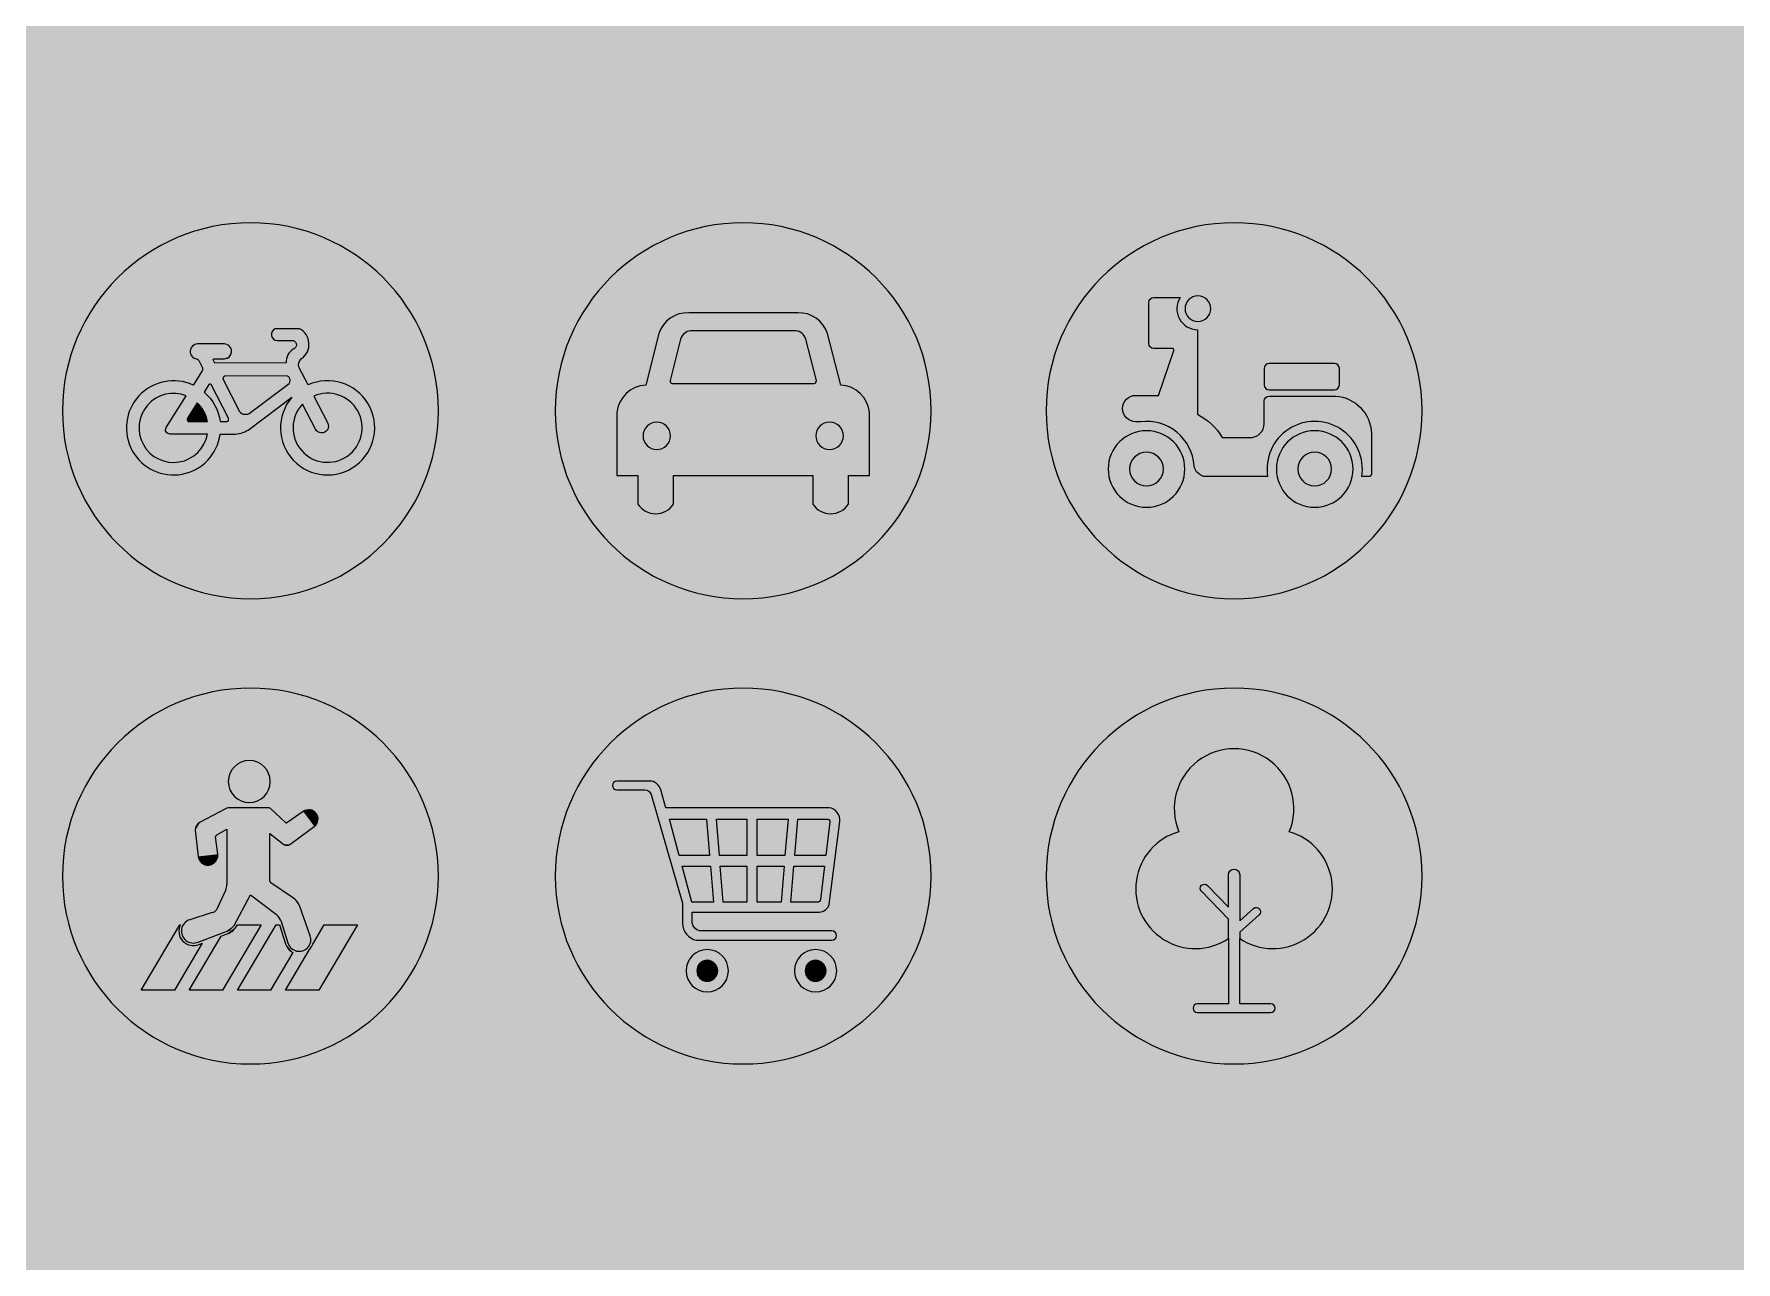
# Model space of a CAD drawing. Header units: metres. Extents: x -21.1 to 22.4, y -24.6 to 9.7.
# Drawn here: x 12.572 to 16.882, y -13.266 to -10.156 of the extents above; entities that cross this region are included whole.
import ezdxf

# ---------------------------------------------------------------- set-up
doc = ezdxf.new("R2010")
doc.units = ezdxf.units.M
doc.linetypes.add('Icons Black Lines', pattern=[0])
doc.linetypes.add('Icons Fill', pattern=[0])
doc.layers.add('Imported blocks', color=7, linetype='Continuous', true_color=0xc57dd9)
doc.layers.add('Style example', color=7, linetype='Continuous', true_color=0x469c80)

# ---------------------------------------------------------------- blocks, each defined once
blk = doc.blocks.new('Park icon')
at = {"layer": 'Imported blocks', "transparency": 33554483}
h = blk.add_hatch(color=256, dxfattribs=at)
edge = h.paths.add_edge_path(flags=0)
edge.add_arc((-1.387778780781446e-15, 2.273736754432321e-15), 0.4000000000000041, 0, 180)
edge.add_arc((-1.332267629550188e-15, 2.273736754432321e-15), 0.4000000000000041, 180, 360)
edge.add_line((0.4000000000000027, 2.273736754432321e-15), (0.4000000000000027, 2.273736754432321e-15))
h = blk.add_hatch(color=256, dxfattribs=at)
edge = h.paths.add_edge_path(flags=0)
edge.add_line((-0.078400039796481, -0.2901081936758574), (-3.635980405647388e-15, -0.2901081936758574))
edge.add_line((-3.637978807091713e-15, -0.2901081936758574), (0.07840003979647191, -0.2901081936758574))
edge.add_arc((0.07840003979647191, -0.2811157039255827), 0.008992489750274668, 270, 450)
edge.add_line((0.07840003979647191, -0.272123214175308), (0.01198998633369047, -0.272123214175308))
edge.add_line((0.01198998633369047, -0.272123214175308), (0.01198998633345036, -0.1330446503961425))
edge.add_arc((0.08239310246894306, -0.02753829575789662), 0.1268392274914941, 236.2852966368273, 433.9502564989346)
edge.add_arc((2.914335439641036e-16, 0.1435232445622027), 0.1273354082837153, 337.2869546804579, 562.7130453195415)
edge.add_arc((-0.08239310246894832, -0.02753829575789588), 0.1268392274914932, 106.049743501063, 303.7147033630404)
edge.add_line((-0.01198998633369956, -0.1330446503963035), (-0.0119899863337032, -0.272123214175308))
edge.add_line((-0.0119899863337032, -0.272123214175308), (-0.078400039796481, -0.272123214175308))
edge.add_arc((-0.078400039796481, -0.2811157039255827), 0.008992489750274668, 90, 270)
edge.add_line((-0.078400039796481, -0.2901081936758574), (-0.078400039796481, -0.2901081936758574))
h = blk.add_hatch(color=256, dxfattribs=at)
edge = h.paths.add_edge_path(flags=0)
edge.add_line((-0.01198998633370502, -0.133044650396303), (-0.01198998633369047, -0.09179646583749855))
edge.add_line((-0.01198998633369047, -0.09179646583749855), (-0.06932466693512106, -0.03246054042175092))
edge.add_arc((-0.06285789812126, -0.02621187872368669), 0.008992489750273893, 44.017304854985525, 224.0173048547944, ccw=False)
edge.add_line((-0.05639112930741976, -0.0199632170256009), (-0.01198998633369047, -0.06591416469334944))
edge.add_line((-0.01198998633369047, -0.06591416469334944), (-0.01198998633368683, 0.002631366630128473))
edge.add_arc((1.091488011084607e-14, 0.002631366630113914), 0.01198998633369774, 6.95195012667682e-11, 179.9999999999305, ccw=False)
edge.add_line((0.01198998633370866, 0.002631366630128469), (0.01198998633370866, -0.09547213222155551))
edge.add_line((0.01198998633370866, -0.09547213222155551), (0.04133044618614803, -0.06896573224262102))
edge.add_arc((0.04735865721005961, -0.07563847858577101), 0.008992489750276653, -47.905096102694415, 132.0949038972157, ccw=False)
edge.add_line((0.05338686823398166, -0.08231122492891155), (0.01198998633370866, -0.1197094904996411))
edge.add_line((0.01198998633370866, -0.1197094904996411), (0.01198998633345036, -0.133044650396143))
edge.add_line((0.01198998633345036, -0.133044650396143), (-0.01198998633370502, -0.133044650396303))
at = {"layer": 'Imported blocks', "linetype": 'Icons Fill'}
for points in [[(0.4000000000000027, 2.273736754432321e-15, 1), (-0.4000000000000055, 2.273736754432321e-15, 1), (0.4000000000000027, 2.273736754432321e-15)], [(-0.078400039796481, -0.2901081936758574), (-3.637978807091713e-15, -0.2901081936758574), (0.07840003979647191, -0.2901081936758574, 1), (0.07840003979647191, -0.272123214175308), (0.01198998633369047, -0.272123214175308), (0.01198998633345036, -0.1330446503961425, 1.167389511397413), (0.1174605729656287, 0.09435699596251015, 1.502645972406887), (-0.1174605729656287, 0.09435699596251151, 1.167389511396074), (-0.01198998633369956, -0.1330446503963035), (-0.0119899863337032, -0.272123214175308), (-0.078400039796481, -0.272123214175308, 1), (-0.078400039796481, -0.2901081936758574)]]:
    blk.add_lwpolyline(points, format="xyb", close=True, dxfattribs=at)
blk.add_lwpolyline([(-0.01198998633370502, -0.133044650396303), (-0.01198998633369047, -0.09179646583749855), (-0.06932466693512106, -0.03246054042175092, -0.9999999999983328), (-0.05639112930741976, -0.0199632170256009), (-0.01198998633369047, -0.06591416469334944), (-0.01198998633368683, 0.002631366630128469, -0.9999999999987862), (0.01198998633370866, 0.002631366630128469), (0.01198998633370866, -0.09547213222155551), (0.04133044618614803, -0.06896573224262102, -0.9999999999992154), (0.05338686823398166, -0.08231122492891155), (0.01198998633370866, -0.1197094904996411), (0.01198998633345036, -0.133044650396143)], format="xyb", dxfattribs=at)
blk = doc.blocks.new('Bike icon')
at = {"layer": 'Imported blocks', "transparency": 33554483}
h = blk.add_hatch(color=256, dxfattribs=at)
edge = h.paths.add_edge_path(flags=0)
edge.add_arc((0, -2.955857780762017e-15), 0.4, 0, 180)
edge.add_arc((0, -2.955857780762017e-15), 0.4, 180, 360)
edge.add_line((0.4, -2.955857780762017e-15), (0.4, -2.955857780762017e-15))
h = blk.add_hatch(color=256, dxfattribs=at)
edge = h.paths.add_edge_path(flags=0)
edge.add_line((-0.05803536216564135, 0.06619985419833006), (-0.02319598726127333, -0.001492598680184754))
edge.add_arc((-0.01046175400907854, 0.008623786140575278), 0.0162635155597739, 218.4644839153583, 309.4831366481797)
edge.add_line((-0.000120579955408175, -0.003928586446099416), (0.0796951948206206, 0.05603495112590508))
edge.add_arc((0.07485609346497088, 0.06464676756161707), 0.009878273343689667, 299.3322476028177, 444.5201514963185)
edge.add_line((0.07579942565651618, 0.07447989568185653), (-0.05434696146889473, 0.0737837535599599))
edge.add_arc((-0.05292085991226674, 0.06840130494847507), 0.005568170139739963, 104.8397670226223, 211.1785356605068)
edge.add_line((-0.05768475389720152, 0.06551862688712413), (-0.05803536216564135, 0.06619985419833006))
h = blk.add_hatch(color=256, dxfattribs=at)
edge = h.paths.add_edge_path(flags=0)
edge.add_arc((-0.1714753357379525, -0.04024179662487402), 0.009243440916993776, 147.798198550494, 270.15804658685136, ccw=False)
edge.add_line((-0.1792969174023256, -0.03531594032840144), (-0.1365714525355743, 0.03186172916120381))
edge.add_arc((-0.1636883263704345, -0.03643970457562377), 0.07348748667005815, 68.34604942613454, 349.7009439795655)
edge.add_line((-0.09138487128601445, -0.04957823873804955), (-0.1714498383549435, -0.04948520237543017))
edge.add_line((-0.1714498383549435, -0.04948520237543017), (-0.1714498383549435, -0.04948520237543017))
h = blk.add_hatch(color=256, dxfattribs=at)
edge = h.paths.add_edge_path(flags=0)
edge.add_line((-0.08843396944569212, 0.05584572854755424), (-0.09862814304226594, 0.03981732893327103))
edge.add_arc((-0.1636883263704339, -0.03643970457562223), 0.1002395262073365, 7.678218177303506, 49.53019706508178, ccw=False)
edge.add_line((-0.06434754124983375, -0.0230467577044501), (-0.04937949220413975, -0.0230467577044501))
edge.add_arc((-0.05153883330701016, -0.01838044124440986), 0.005141717933121974, 294.8323720559392, 386.8990009970291)
edge.add_line((-0.04695342139605418, -0.01605422953636367), (-0.08371169671911594, 0.05561177225935147))
edge.add_arc((-0.08615505498586103, 0.05406914870945748), 0.002889582502085577, 32.26642219004802, 142.0609886096083)
edge.add_line((-0.08843396944569212, 0.05584572854755424), (-0.08843396944569212, 0.05584572854755424))
h = blk.add_hatch(color=256, dxfattribs=at)
edge = h.paths.add_edge_path(flags=0)
edge.add_arc((0.1515427847715964, -0.03277560383082451), 0.01447273334600065, -152.70944514411462, 27.290554855885603, ccw=False)
edge.add_line((0.1386809704391089, -0.03941139636684148), (0.1109318605202388, 0.01437327181426098))
edge.add_arc((0.1641768622149462, -0.03627631349116707), 0.073487486670053, 136.4310224142938, 473.5064144437395)
edge.add_line((0.1348662507144418, 0.03111284550750065), (0.1644045991040839, -0.02613981129480748))
edge.add_line((0.1644045991040839, -0.02613981129480749), (0.1644045991040839, -0.02613981129480749))
h = blk.add_hatch(color=256, dxfattribs=at)
edge = h.paths.add_edge_path(flags=0)
edge.add_line((-0.1131792005090083, 0.01693855787077564), (-0.1341557881607532, -0.01604313762823154))
edge.add_arc((-0.1301447008343785, -0.0183989629796778), 0.004651745331197871, 149.5730755449026, 272.3615235939054)
edge.add_line((-0.1299530270941323, -0.0230467577044501), (-0.0914315642565125, -0.0230467577044501))
edge.add_arc((-0.1636883263704341, -0.03643970457562239), 0.07348748667005761, 10.50072643431146, 46.58197875095767)
edge.add_line((-0.1131792005090083, 0.01693855787077564), (-0.1131792005090083, 0.01693855787077564))
at = {"layer": 'Imported blocks', "linetype": 'Icons Fill'}
for points in [[(0.4, -2.955857780762017e-15, 1), (-0.4, -2.955857780762017e-15, 1), (0.4, -2.955857780762017e-15)], [(-0.1714498383549435, -0.04948520237543017, -0.5911619047535198), (-0.1792969174023256, -0.03531594032840144), (-0.1365714525355743, 0.03186172916120381, 2.798850624229824), (-0.09138487128601445, -0.04957823873804955), (-0.1714498383549435, -0.04948520237543017)], [(-0.08843396944569212, 0.05584572854755424), (-0.09862814304226594, 0.03981732893327103, -0.184671075065375), (-0.06434754124983375, -0.0230467577044501), (-0.04937949220413975, -0.0230467577044501, 0.4248179644147821), (-0.04695342139605418, -0.01605422953636367), (-0.08371169671911594, 0.05561177225935148, 0.5194283003267541), (-0.08843396944569212, 0.05584572854755424)], [(0.1644045991040839, -0.02613981129480749, -1.000000000000002), (0.1386809704391089, -0.03941139636684148), (0.1109318605202388, 0.01437327181426099, 9.963888781646023), (0.1348662507144418, 0.03111284550750065), (0.1644045991040839, -0.02613981129480749)], [(-0.1131792005090083, 0.01693855787077564), (-0.1341557881607532, -0.01604313762823154, 0.5936883766152176), (-0.1299530270941323, -0.0230467577044501), (-0.0914315642565125, -0.0230467577044501, 0.1587478844720465), (-0.1131792005090083, 0.01693855787077564)]]:
    blk.add_lwpolyline(points, format="xyb", close=True, dxfattribs=at)
at = {"layer": 'Imported blocks', "linetype": 'Icons Black Lines'}
blk.add_lwpolyline([(0.109004313030533, 0.1110406647018929, 0.5617362905351102), (0.1041774143742314, 0.1746537122938055), (0.0526587755508499, 0.1746537122938055, 0.8074111679906694), (0.05711494141767798, 0.149302625602176), (0.09096055142306614, 0.149302625602176, -0.7630154916348201), (0.09126169115527591, 0.1311342745352729, 0.2778334217765349), (0.07611796219203461, 0.1022157253390399), (-0.07613834936996136, 0.1013737231799764), (-0.07960135410854127, 0.1081022964028821, -0.3949228033573293), (-0.07834431723200577, 0.1103292999523303), (-0.05789155930150082, 0.1107548797304821, 0.08261094136656799), (-0.04876643439239342, 0.1122729099480289, 0.7956954192907656), (-0.05548172185154544, 0.1421253759494844), (-0.1125392232410068, 0.1421253759494839, 0.9439170990739684), (-0.1142232054274791, 0.110432691053699, -0.2388057039850801), (-0.109987498882183, 0.1068405545798521), (-0.1021546396208414, 0.09156917144352951, -0.218266961953329), (-0.1029797994944765, 0.08467821629930654), (-0.1220260258462949, 0.05473164689679788, 3.033004546259045), (-0.06431773680426886, -0.04960969104273295), (-0.03624519252764912, -0.04964231164453395, 0.135900146566298), (-0.004876618168862478, -0.04095589582935395), (0.08786250522793307, 0.02871662098581578, 9.107637577703242), (0.1225807261569571, 0.05492524394792281), (0.1036647163290472, 0.09158916992173068, -0.341384720866611), (0.1090043132269348, 0.1110406648496323)], format="xyb", close=True, dxfattribs=at)
at = {"layer": 'Imported blocks', "linetype": 'Icons Fill'}
blk.add_lwpolyline([(-0.05803536216564135, 0.06619985419833006), (-0.02319598726127333, -0.001492598680184756, 0.4194305043102037), (-0.000120579955408175, -0.003928586446099416), (0.0796951948206206, 0.05603495112590508, 0.7344917725862342), (0.07579942565651618, 0.07447989568185653), (-0.05434696146889473, 0.0737837535599599, 0.5004285732380577), (-0.05768475389720152, 0.06551862688712413)], format="xyb", dxfattribs=at)
blk = doc.blocks.new('Scooter icon')
at = {"layer": 'Imported blocks', "transparency": 33554483}
h = blk.add_hatch(color=256, dxfattribs=at)
edge = h.paths.add_edge_path(flags=0)
edge.add_arc((8.881784197001252e-16, 5.411493475548923e-14), 0.4000000000000282, 0, 180)
edge.add_arc((9.43689570931383e-16, 5.411493475548923e-14), 0.4000000000000282, 180, 360)
edge.add_line((0.4000000000000291, 5.411493475548923e-14), (0.4000000000000291, 5.411493475548923e-14))
h = blk.add_hatch(color=256, dxfattribs=at)
edge = h.paths.add_edge_path(flags=0)
edge.add_arc((-0.0586728706336593, -0.1135739009080875), 0.0266433352180615, 186.2738868233907, 268.1721239020499, ccw=False)
edge.add_arc((-0.1863538847624016, -0.1239780727645536), 0.1014742413509911, 4.234402150271241, 96.88710988538952)
edge.add_line((-0.1985220152154925, -0.02323603457276522), (-0.2093564596967808, -0.02323603457276522))
edge.add_arc((-0.2093564596967808, 0.004773147569212596), 0.02800918214197782, 90, 270, ccw=False)
edge.add_line((-0.2093564596967808, 0.03278232971119041), (-0.1611032208673205, 0.03278232971119041))
edge.add_line((-0.1611032208673205, 0.03278232971119041), (-0.1282061800106749, 0.1285546422277207))
edge.add_arc((-0.1311894267676877, 0.1295283139592786), 0.003138120114664596, 341.9243589567277, 449.1886085196778)
edge.add_line((-0.1311449879130123, 0.1326661194093117), (-0.1711551880294646, 0.1326661194093117))
edge.add_arc((-0.1711551880294651, 0.1432742885696616), 0.01060816916034991, 180.0000000000024, 270.00000000000233, ccw=False)
edge.add_line((-0.181763357189815, 0.1432742885696612), (-0.181763357189815, 0.2303791953502687))
edge.add_arc((-0.1711551880294651, 0.2303791953502682), 0.0106081691603499, 89.99999999999761, 179.9999999999976, ccw=False)
edge.add_line((-0.1711551880294646, 0.2409873645106181), (-0.1150287481983269, 0.2409873645106172))
edge.add_arc((-0.07707104530394254, 0.2172263489449136), 0.04478139200306265, 147.9539830836048, 269.0372053555374)
edge.add_line((-0.07782351356065556, 0.1724512793050503), (-0.07782351356065556, -0.007540033619458875))
edge.add_arc((-0.1359150030959034, -0.121983185378949), 0.1283427292099926, 30.43990480261641, 63.08759253564352, ccw=False)
edge.add_line((-0.02526290443535981, -0.05696034936661545), (0.03340004730964211, -0.05696034936661545))
edge.add_arc((0.03454260398770762, -0.02740166514596828), 0.0295807580805247, 267.7864000745121, 360.3441395149131)
edge.add_line((0.0641228284854369, -0.02722399330671487), (0.0641228284854369, 0.02067373518396153))
edge.add_arc((0.07473099764578728, 0.02067373518396153), 0.01060816916035037, 90, 180, ccw=False)
edge.add_line((0.07473099764578728, 0.0312819043443119), (0.2157283650109293, 0.03128190434431281))
edge.add_arc((0.2101410415633057, -0.05077063430958489), 0.08224255153421334, 1.6035661781066892, 86.10448828692722, ccw=False)
edge.add_line((0.2923513848762068, -0.04846917059432053), (0.2923513848762068, -0.1348995943460145))
edge.add_arc((0.2870473002960304, -0.1348995943460137), 0.005304084580176432, 269.99999999999324, 359.9999999999915, ccw=False)
edge.add_line((0.2870473002960298, -0.1402036789261902), (0.2717689653963753, -0.1402036789261902))
edge.add_arc((0.171600350738634, -0.1239780727645743), 0.1014742413510095, 350.7989796029566, 549.2010203970434)
edge.add_line((0.07143173608089273, -0.1402036789261902), (-0.05952271429492612, -0.1402036789261902))
edge.add_line((-0.05952271429492612, -0.1402036789261902), (-0.05952271429499706, -0.1402036789261874))
h = blk.add_hatch(color=256, dxfattribs=at)
edge = h.paths.add_edge_path(flags=0)
edge.add_arc((-0.0770710453039419, 0.2172263489449147), 0.02725260048194195, 0, 180)
edge.add_arc((-0.0770710453039419, 0.2172263489449147), 0.02725260048194195, 180, 360)
edge.add_line((-0.04981844482199994, 0.2172263489449147), (-0.04981844482199994, 0.2172263489449147))
h = blk.add_hatch(color=256, dxfattribs=at)
edge = h.paths.add_edge_path(flags=0)
edge.add_line((0.2240305926938508, 0.05487696164691806), (0.2240305926938508, 0.08993708951999178))
edge.add_arc((0.2134224235335007, 0.08993708951999155), 0.01060816916035014, 1.236762712087442e-12, 90.00000000000124)
edge.add_line((0.2134224235335005, 0.1005452586803417), (0.07473099764578728, 0.1005452586803417))
edge.add_arc((0.07473099764578706, 0.08993708951999155), 0.01060816916035014, 89.99999999999878, 179.9999999999988)
edge.add_line((0.0641228284854369, 0.08993708951999178), (0.0641228284854369, 0.05487696164691806))
edge.add_arc((0.07473099764578728, 0.05487696164691806), 0.01060816916035037, 180, 270)
edge.add_line((0.07473099764578728, 0.04426879248656769), (0.2134224235335005, 0.04426879248656769))
edge.add_arc((0.2134224235335005, 0.05487696164691806), 0.01060816916035037, 270, 360)
edge.add_line((0.2240305926938508, 0.05487696164691806), (0.2240305926938508, 0.05487696164691806))
h = blk.add_hatch(color=256, dxfattribs=at)
edge = h.paths.add_edge_path(flags=0)
edge.add_arc((-0.186353884762414, -0.1239780727645743), 0.03591504504235035, 0, 180)
edge.add_arc((-0.186353884762414, -0.1239780727645743), 0.03591504504235035, 180, 360)
edge.add_line((-0.1504388397200637, -0.1239780727645743), (-0.1504388397200637, -0.1239780727645743))
h = blk.add_hatch(color=256, dxfattribs=at)
edge = h.paths.add_edge_path(flags=0)
edge.add_arc((0.1716003507386331, -0.1239780727645743), 0.03591504504235037, 0, 180)
edge.add_arc((0.1716003507386331, -0.1239780727645743), 0.03591504504235037, 180, 360)
edge.add_line((0.2075153957809835, -0.1239780727645743), (0.2075153957809835, -0.1239780727645743))
at = {"layer": 'Imported blocks', "linetype": 'Icons Fill'}
for points in [[(0.4000000000000291, 5.411493475548923e-14, 1), (-0.4000000000000273, 5.411493475548923e-14, 1), (0.4000000000000291, 5.411493475548923e-14)], [(-0.05952271429499706, -0.1402036789261874, -0.3733786688713056), (-0.08515663531575046, -0.1164855189815335, 0.4278400131030489), (-0.1985220152154925, -0.02323603457276522), (-0.2093564596967808, -0.02323603457276522, -1), (-0.2093564596967808, 0.03278232971119041), (-0.1611032208673205, 0.03278232971119041), (-0.1282061800106749, 0.1285546422277207, 0.5054882722682076), (-0.1311449879130123, 0.1326661194093117), (-0.1711551880294646, 0.1326661194093117, -0.414213562373095), (-0.181763357189815, 0.1432742885696612), (-0.181763357189815, 0.2303791953502687, -0.414213562373095), (-0.1711551880294646, 0.2409873645106181), (-0.1150287481983269, 0.2409873645106172, 0.5836694919700774), (-0.07782351356065556, 0.1724512793050503), (-0.07782351356065556, -0.007540033619458882, -0.1434238781047092), (-0.02526290443535981, -0.05696034936661545), (0.03340004730964211, -0.05696034936661545, 0.4273498720498939), (0.0641228284854369, -0.02722399330671487), (0.0641228284854369, 0.02067373518396153, -0.414213562373095), (0.07473099764578728, 0.0312819043443119), (0.2157283650109293, 0.03128190434431281, -0.3863738940219468), (0.2923513848762068, -0.04846917059432053), (0.2923513848762068, -0.1348995943460145, -0.4142135623730862), (0.2870473002960298, -0.1402036789261902), (0.2717689653963753, -0.1402036789261902, 1.175017223855848), (0.07143173608089273, -0.1402036789261902), (-0.05952271429492612, -0.1402036789261902)], [(-0.04981844482199994, 0.2172263489449147, 1), (-0.1043236457858839, 0.2172263489449147, 1), (-0.04981844482199994, 0.2172263489449147)], [(0.2240305926938508, 0.05487696164691806), (0.2240305926938508, 0.08993708951999178, 0.414213562373095), (0.2134224235335005, 0.1005452586803417), (0.07473099764578728, 0.1005452586803417, 0.414213562373095), (0.0641228284854369, 0.08993708951999178), (0.0641228284854369, 0.05487696164691806, 0.414213562373095), (0.07473099764578728, 0.04426879248656769), (0.2134224235335005, 0.04426879248656769, 0.414213562373095), (0.2240305926938508, 0.05487696164691806)], [(-0.1504388397200637, -0.1239780727645743, 1), (-0.2222689298047644, -0.1239780727645743, 1), (-0.1504388397200637, -0.1239780727645743)], [(0.2075153957809835, -0.1239780727645743, 1), (0.1356853056962827, -0.1239780727645743, 1), (0.2075153957809835, -0.1239780727645743)]]:
    blk.add_lwpolyline(points, format="xyb", close=True, dxfattribs=at)
at = {"layer": 'Imported blocks', "linetype": 'Icons Black Lines'}
for points in [[(-0.1048324281588193, -0.1239780727645743, 1), (-0.2678753413660143, -0.1239780727645743, 1), (-0.1048324281588193, -0.1239780727645743)], [(0.2531218073422315, -0.1239780727645743, 1), (0.0900788941350329, -0.1239780727645743, 1), (0.2531218073422315, -0.1239780727645743)]]:
    blk.add_lwpolyline(points, format="xyb", close=True, dxfattribs=at)
blk = doc.blocks.new('Car icon')
at = {"layer": 'Imported blocks', "transparency": 33554483}
h = blk.add_hatch(color=256, dxfattribs=at)
edge = h.paths.add_edge_path(flags=0)
edge.add_arc((0, -2.924593900388572e-14), 0.3999999999999964, 0, 180)
edge.add_arc((0, -2.924593900388572e-14), 0.3999999999999964, 180, 360)
edge.add_line((0.3999999999999964, -2.924593900388572e-14), (0.3999999999999964, -2.924593900388572e-14))
h = blk.add_hatch(color=256, dxfattribs=at)
edge = h.paths.add_edge_path(flags=0)
edge.add_line((0.1120633482828343, 0.1704409560628407), (0, 0.1704409560628409))
edge.add_line((0, 0.1704409560628409), (-0.1120633482828362, 0.1704409560628409))
edge.add_arc((-0.1089968442902629, 0.1454471459887634), 0.02518122294003062, 96.99469280702613, 163.3151394067317)
edge.add_line((-0.1331178972378602, 0.1526768619897367), (-0.1557484210744133, 0.06461241913986572))
edge.add_arc((-0.1496710369795487, 0.06374471068123791), 0.006139015833640394, 171.8744181284595, 254.6003156281961)
edge.add_line((-0.1513012575854173, 0.05782610474893519), (0, 0.05782610474893494))
edge.add_line((0, 0.05782610474893494), (0.1513012575854173, 0.0578261047489344))
edge.add_arc((0.149671036979547, 0.06374471068123655), 0.006139015833640277, 285.3996843718199, 368.1255818715461)
edge.add_line((0.1557484210744114, 0.06461241913986493), (0.1331178972378584, 0.1526768619897367))
edge.add_arc((0.10899684429026, 0.1454471459887618), 0.02518122294003209, 16.68486059327113, 83.00530719297183)
edge.add_line((0.1120633482828343, 0.1704409560628407), (0.1120633482828343, 0.1704409560628407))
h = blk.add_hatch(color=256, dxfattribs=at)
edge = h.paths.add_edge_path(flags=0)
edge.add_arc((-0.183963798462918, -0.0533425044767051), 0.02924148409758437, 0, 180)
edge.add_arc((-0.183963798462918, -0.0533425044767051), 0.02924148409758437, 180, 360)
edge.add_line((-0.1547223143653337, -0.0533425044767051), (-0.1547223143653337, -0.0533425044767051))
h = blk.add_hatch(color=256, dxfattribs=at)
edge = h.paths.add_edge_path(flags=0)
edge.add_arc((0.1839637984629171, -0.05334250447670564), 0.02924148409758527, 0, 180)
edge.add_arc((0.1839637984629171, -0.05334250447670564), 0.02924148409758527, 180, 360)
edge.add_line((0.2132052825605024, -0.05334250447670564), (0.2132052825605024, -0.05334250447670564))
at = {"layer": 'Imported blocks', "linetype": 'Icons Fill'}
for points in [[(0.3999999999999964, -2.924593900388572e-14, 1), (-0.3999999999999964, -2.924593900388572e-14, 1), (0.3999999999999964, -2.924593900388572e-14)], [(0.1120633482828343, 0.1704409560628407), (0, 0.1704409560628409), (-0.1120633482828362, 0.1704409560628409, 0.2977350207135187), (-0.1331178972378602, 0.1526768619897367), (-0.1557484210744133, 0.06461241913986572, 0.3774990567497029), (-0.1513012575854173, 0.05782610474893519), (0, 0.05782610474893494), (0.1513012575854173, 0.0578261047489344, 0.3774990567496507), (0.1557484210744114, 0.06461241913986493), (0.1331178972378584, 0.1526768619897367, 0.2977350207134957), (0.1120633482828343, 0.1704409560628407)], [(-0.1547223143653337, -0.0533425044767051, 1), (-0.2132052825605024, -0.0533425044767051, 1), (-0.1547223143653337, -0.0533425044767051)], [(0.2132052825605024, -0.05334250447670564, 1), (0.1547223143653318, -0.05334250447670564, 1), (0.2132052825605024, -0.05334250447670564)]]:
    blk.add_lwpolyline(points, format="xyb", close=True, dxfattribs=at)
at = {"layer": 'Imported blocks', "linetype": 'Icons Black Lines'}
blk.add_lwpolyline([(0.2686904402116743, -0.1375123486842066), (0.2686904402116743, -0.003930522064168656, 0.3745734406639995), (0.2074786270820951, 0.05452596943152013), (0.179212185694747, 0.1645220274151403, 0.34225188160451), (0.1159825880871685, 0.2083539685557732), (0, 0.2083539685557735), (-0.1159825880871704, 0.2083539685557735, 0.3422518816044557), (-0.1792121856947488, 0.1645220274151392), (-0.2074786270820951, 0.05452596943152065, 0.3745734406640333), (-0.2686904402116779, -0.00393052206416678), (-0.2686904402116779, -0.1375123486842058), (-0.2240789987319531, -0.1375123486842058), (-0.2240789987319531, -0.1986788054137314, 0.5395598792231115), (-0.1481828972925268, -0.1986788054137314), (-0.1481828972925268, -0.1375123486842058), (0, -0.137512348684206), (0.148182897292525, -0.137512348684206), (0.148182897292525, -0.1986788054137317, 0.5395598792230952), (0.2240789987319513, -0.198678805413733), (0.2240789987319513, -0.1375123486842066), (0.2686904402116743, -0.1375123486842066)], format="xyb", close=True, dxfattribs=at)
blk = doc.blocks.new('Pedestrian crossing')
at = {"layer": 'Imported blocks', "transparency": 33554483}
h = blk.add_hatch(color=256, dxfattribs=at)
edge = h.paths.add_edge_path(flags=0)
edge.add_arc((1.387778780781446e-15, -3.024069883394987e-14), 0.3999999999999923, 0, 180)
edge.add_arc((1.332267629550188e-15, -3.024069883394987e-14), 0.3999999999999923, 180, 360)
edge.add_line((0.3999999999999936, -3.024069883394987e-14), (0.3999999999999936, -3.024069883394987e-14))
h = blk.add_hatch(color=256, dxfattribs=at)
edge = h.paths.add_edge_path(flags=0)
edge.add_arc((-0.002493452317286031, 0.2011496430513351), 0.04471310971032927, 0, 180)
edge.add_arc((-0.002493452317286024, 0.2011496430513351), 0.04471310971032927, 180, 360)
edge.add_line((0.04221965739304324, 0.2011496430513351), (0.04221965739304324, 0.2011496430513351))
h = blk.add_hatch(color=256, dxfattribs=at)
edge = h.paths.add_edge_path(flags=0)
edge.add_arc((-0.09826503374844289, 0.09768688129339753), 0.01906746166256009, 116.7280611239087, 180.3544008784853)
edge.add_line((-0.1173321306521711, 0.09756894098207294), (-0.1068407482148741, 0.1147170080000149))
h = blk.add_hatch(color=256, dxfattribs=at)
edge = h.paths.add_edge_path(flags=0)
edge.add_arc((-0.04578277795031033, 0.1279760006011262), 0.016997323910182, 96.35653346636315, 115.1050752307966)
edge.add_line((-0.05299439635022009, 0.1433676080597943), (-0.04766463656410451, 0.1448688283178033))
h = blk.add_hatch(color=256, dxfattribs=at)
edge = h.paths.add_edge_path(flags=0)
edge.add_arc((0.03951590576412328, 0.1399557728923264), 0.004936037803185139, 47.34429002964138, 84.46886164139761)
edge.add_line((0.0399916741748766, 0.1448688283178027), (0.04286052239784385, 0.1435859256119668))
h = blk.add_hatch(color=256, dxfattribs=at)
edge = h.paths.add_edge_path(flags=0)
edge.add_arc((0.07651640495071273, 0.114781651373838), 0.001835011700232855, 223.5739195598204, 310.505849628669)
edge.add_line((0.07770829217092251, 0.1133864192088231), (0.07518696522554547, 0.1135167964583877))
h = blk.add_hatch(color=256, dxfattribs=at)
edge = h.paths.add_edge_path(flags=0)
edge.add_arc((0.1241958187776603, 0.1214701774642891), 0.01961352905482094, 306.5904392756107, 486.5904392755967)
edge.add_line((0.1125043725200267, 0.1372182124651763), (0.1358872650352978, 0.1057221424634047))
h = blk.add_hatch(color=256, dxfattribs=at)
edge = h.paths.add_edge_path(flags=0)
edge.add_arc((-0.06914400813160695, 0.08363614218017762), 0.004917446364200432, 119.7557745616169, 185.8179944258244)
edge.add_line((-0.07403612434515798, 0.08313766680676463), (-0.0715845564450774, 0.08790521733463492))
h = blk.add_hatch(color=256, dxfattribs=at)
edge = h.paths.add_edge_path(flags=0)
edge.add_arc((-0.09039130816509941, 0.04406009885262482), 0.020938455576014, 186.2672512883789, 366.267251288379)
edge.add_line((-0.06957799097061525, 0.04634586989769946), (-0.1112046253595836, 0.04177432780755021))
h = blk.add_hatch(color=256, dxfattribs=at)
edge = h.paths.add_edge_path(flags=0)
edge.add_arc((0.07749664662933764, 0.0783817911174673), 0.01294252409480973, 240.1114648526899, 299.8885351473101)
edge.add_line((0.08394609100094749, 0.0671606683018913), (0.0710472022577278, 0.0671606683018913))
h = blk.add_hatch(color=256, dxfattribs=at)
edge = h.paths.add_edge_path(flags=0)
edge.add_arc((-0.07936997282256619, -0.01790127638605314), 0.02919979029479733, 337.3072063683644, 360.7932953760876)
edge.add_line((-0.05017298129886331, -0.01749700021193257), (-0.05243063700625771, -0.02916626369347159))
h = blk.add_hatch(color=256, dxfattribs=at)
edge = h.paths.add_edge_path(flags=0)
edge.add_arc((0.0455980594143735, -0.01074844939694296), 0.004117548434112688, 178.8704176932293, 239.5737492274492)
edge.add_line((0.04351281396290869, -0.01429893619658174), (0.04148131115557954, -0.01066727747457617))
h = blk.add_hatch(color=256, dxfattribs=at)
edge = h.paths.add_edge_path(flags=0)
edge.add_arc((-0.08332157402814844, -0.06456421038811301), 0.01330976005077682, 279.1187573547116, 325.0107018174937)
edge.add_line((-0.07241743113956545, -0.07219633856278483), (-0.08121222574053172, -0.07770576137765693))
h = blk.add_hatch(color=256, dxfattribs=at)
edge = h.paths.add_edge_path(flags=0)
edge.add_arc((0.06872076689414978, -0.07939066713066412), 0.03956572103909124, 25.55200019194972, 57.8606259432222)
edge.add_line((0.08976896299308192, -0.04588813405741598), (0.1044167306083273, -0.06232478139744444))
for points in [[(-0.1028352768486238, -0.143056991945952), (-0.1618095139482275, -0.2427566347970078), (-0.2326344981134353, -0.2427566347970078), (-0.1502619577590494, -0.1035006942717237), (-0.1491860940246434, -0.1035006942717237)], [(-0.0278727934192475, -0.1035006942717237), (0.0229513172575771, -0.1035006942717237), (-0.05942122309680962, -0.2427566347970078), (-0.1302462072620174, -0.2427566347970078), (-0.06224895322810244, -0.1278030164808615)], [(0.0904243833796927, -0.1625270692919948), (0.04296706775460734, -0.2427566347970078), (-0.02785791641060041, -0.2427566347970078), (0.05451462394378541, -0.1035006942717237), (0.06155320629906783, -0.1035006942717237)], [(0.1325712962248754, -0.1446348199638055), (0.1569029147952033, -0.1035006942717237), (0.227727898960411, -0.1035006942717237), (0.1453553586060252, -0.2427566347970078), (0.07453037444081746, -0.2427566347970078), (0.1258025680375604, -0.1560777790595114)]]:
    blk.add_hatch(color=256, dxfattribs=at).paths.add_polyline_path(points, flags=0)
h = blk.add_hatch(color=256, dxfattribs=at)
edge = h.paths.add_edge_path(flags=0)
edge.add_arc((-0.1215137320509076, -0.1171517527334161), 0.03085629618619203, 153.7424063864395, 293.3603574528747)
edge.add_line((-0.1092788154164364, -0.1454787333222037), (-0.1491860940246434, -0.1035006942717234))
h = blk.add_hatch(color=256, dxfattribs=at)
edge = h.paths.add_edge_path(flags=0)
edge.add_arc((-0.1215137320509073, -0.1171517527334162), 0.02545145624877159, 107.5568939375512, 293.6395914934948)
edge.add_line((-0.1113081525225152, -0.1404674721448519), (-0.1291912320175688, -0.09288587917722521))
h = blk.add_hatch(color=256, dxfattribs=at)
edge = h.paths.add_edge_path(flags=0)
edge.add_arc((-0.06369807038884603, -0.08530953515379741), 0.03496658338777428, 286.609030230303, 325.3192711433448)
edge.add_line((-0.03494380864671348, -0.1052056248570307), (-0.05370324308782438, -0.1188172265251367))
h = blk.add_hatch(color=256, dxfattribs=at)
edge = h.paths.add_edge_path(flags=0)
edge.add_arc((-0.06359531293130019, -0.08551757163382592), 0.04014271345935918, 286.8276131402163, 326.317275754995)
edge.add_line((-0.03019170279694754, -0.1077804616949206), (-0.05197427299972696, -0.1239413777283423))
h = blk.add_hatch(color=256, dxfattribs=at)
edge = h.paths.add_edge_path(flags=0)
edge.add_arc((0.03679599616863483, -0.104603541386432), 0.02931172755151149, 20.10513368030634, 50.9667638351516)
edge.add_line((0.05525567484791645, -0.08183475496484789), (0.06432156836048399, -0.09452781572694038))
h = blk.add_hatch(color=256, dxfattribs=at)
edge = h.paths.add_edge_path(flags=0)
edge.add_arc((0.1037384962275225, -0.1353030651180236), 0.03030531313464938, 196.7042923071306, 243.9386920968528)
edge.add_line((0.0904243833796927, -0.1625270692919948), (0.0747120380753995, -0.1440137901930218))
h = blk.add_hatch(color=256, dxfattribs=at)
edge = h.paths.add_edge_path(flags=0)
edge.add_arc((0.1037384962275228, -0.1353030651180238), 0.02490047319722867, 196.5711810435783, 379.416868114375)
edge.add_line((0.1272227507153848, -0.1270251815361389), (0.07987223553927016, -0.1424048371649335))
h = blk.add_hatch(color=256, dxfattribs=at)
edge = h.paths.add_edge_path(flags=0)
edge.add_arc((0.103738496227522, -0.1353030651180235), 0.03030531313464987, 316.7239627044986, 342.0657915272284)
edge.add_line((0.1325712962248754, -0.1446348199638069), (0.1258025680375604, -0.1560777790595114))
at = {"layer": 'Imported blocks', "linetype": 'Icons Fill'}
for points in [[(0.3999999999999936, -3.024069883394987e-14, 1), (-0.3999999999999909, -3.024069883394987e-14, 1), (0.3999999999999936, -3.024069883394987e-14)], [(0.04221965739304324, 0.2011496430513351, 1), (-0.04720656202761529, 0.2011496430513351, 1), (0.04221965739304324, 0.2011496430513351)]]:
    blk.add_lwpolyline(points, format="xyb", close=True, dxfattribs=at)
for points in [[(-0.1068407482148741, 0.1147170080000149, 0.2849817520456611), (-0.1173321306521711, 0.09756894098207294)], [(-0.04766463656410451, 0.1448688283178033, 0.0819889233586474), (-0.05299439635022009, 0.1433676080597943)], [(0.04286052239784385, 0.1435859256119668, 0.1634183541792212), (0.0399916741748766, 0.1448688283178027)], [(0.07518696522554547, 0.1135167964583877, 0.3986153007728097), (0.07770829217092251, 0.1133864192088231)], [(0.1358872650352978, 0.1057221424634047, 0.9999999999998778), (0.1125043725200267, 0.1372182124651763)], [(-0.0715845564450774, 0.08790521733463492, 0.2965088248792624), (-0.07403612434515798, 0.08313766680676463)], [(-0.1112046253595836, 0.04177432780755021, 1), (-0.06957799097061525, 0.04634586989769946)], [(0.0710472022577278, 0.0671606683018913, 0.2669069116730812), (0.08394609100094749, 0.0671606683018913)], [(-0.05243063700625771, -0.02916626369347159, 0.1028376348189741), (-0.05017298129886331, -0.01749700021193257)], [(0.04148131115557954, -0.01066727747457617, 0.2712411068879786), (0.04351281396290869, -0.01429893619658174)], [(-0.08121222574053172, -0.07770576137765693, 0.2029613493102963), (-0.07241743113956545, -0.07219633856278483)], [(0.1044167306083273, -0.06232478139744444, 0.1419143276985968), (0.08976896299308192, -0.04588813405741598)], [(-0.1491860940246434, -0.1035006942717234, 0.6977261135304768), (-0.1092788154164364, -0.1454787333222037)], [(-0.1291912320175688, -0.09288587917722521, 1.054541942580957), (-0.1113081525225152, -0.1404674721448519)], [(-0.05370324308782438, -0.1188172265251367, 0.170530066188015), (-0.03494380864671348, -0.1052056248570307)], [(-0.05197427299972696, -0.1239413777283423, 0.1740318782801806), (-0.03019170279694754, -0.1077804616949206)], [(0.06432156836048399, -0.09452781572694038, 0.1354791427348975), (0.05525567484791645, -0.08183475496484789)], [(0.0747120380753995, -0.1440137901930218, 0.2090675374700547), (0.0904243833796927, -0.1625270692919948)], [(0.07987223553927016, -0.1424048371649335, 1.025146836290448), (0.1272227507153848, -0.1270251815361389)], [(0.1258025680375604, -0.1560777790595114, 0.11102745839905), (0.1325712962248754, -0.1446348199638069)]]:
    blk.add_lwpolyline(points, format="xyb", dxfattribs=at)
for points in [[(-0.05299439635022009, 0.1433676080597942), (-0.1068407482148741, 0.1147170080000149)], [(0.0399916741748766, 0.1448688283178029), (-0.04766463656410451, 0.1448688283178033)], [(0.07518696522554728, 0.1135167964583884), (0.04286052239784385, 0.1435859256119668)], [(0.1125043725200267, 0.1372182124651763), (0.07770829217092251, 0.1133864192088231)], [(-0.1173321306521711, 0.09756894098207294), (-0.1112046253595836, 0.04177432780755021)], [(-0.06957799097061525, 0.04634586989769946), (-0.07403612434515798, 0.08313766680676463)], [(-0.0715845564450774, 0.08790521733463492), (-0.05017298129886331, 0.09991845807913546)], [(-0.05017298129886331, 0.09991845807913546), (-0.05017298129886331, -0.01749700021193257)], [(0.04148131115557954, -0.01066727747457617), (0.04148131115557954, 0.09092065922389633)], [(0.04148131115557954, 0.09092065922389633), (0.0710472022577278, 0.0671606683018913)], [(0.08394609100094749, 0.0671606683018913), (0.1358872650352978, 0.1057221424634047)], [(-0.05243063700625771, -0.02916626369347159), (-0.07241743113956545, -0.07219633856278483)], [(0.08976896299308192, -0.04588813405741598), (0.04351281396290869, -0.01429893619658174)], [(-0.03494380864671348, -0.1052056248570307), (0.0002622614791516753, -0.04022947983281506)], [(0.0002622614791516753, -0.04022947983281506), (0.05525567484791645, -0.08183475496484789)], [(0.1272227507153839, -0.1270251815361394), (0.1044167306083273, -0.06232478139744444)], [(-0.1028352768486238, -0.143056991945952), (-0.1618095139482275, -0.2427566347970078), (-0.2326344981134353, -0.2427566347970078), (-0.1502619577590494, -0.1035006942717237), (-0.1491860940246434, -0.1035006942717237)], [(-0.0278727934192475, -0.1035006942717237), (0.0229513172575771, -0.1035006942717237), (-0.05942122309680962, -0.2427566347970078), (-0.1302462072620174, -0.2427566347970078), (-0.06224895322810244, -0.1278030164808615)], [(-0.08121222574053172, -0.0777057613776567), (-0.1291912320175688, -0.09288587917722521)], [(-0.03019170279694754, -0.1077804616949204), (-0.0278727934192475, -0.1035006942717237)], [(0.0904243833796927, -0.1625270692919948), (0.04296706775460734, -0.2427566347970078), (-0.02785791641060041, -0.2427566347970078), (0.05451462394378541, -0.1035006942717237), (0.06155320629906783, -0.1035006942717237)], [(0.06155320629906783, -0.1035006942717234), (0.07471203807539131, -0.1440137901929959)], [(0.06432156836048399, -0.09452781572694038), (0.07987223553927016, -0.1424048371649335)], [(0.1325712962248754, -0.1446348199638055), (0.1569029147952033, -0.1035006942717237), (0.227727898960411, -0.1035006942717237), (0.1453553586060252, -0.2427566347970078), (0.07453037444081746, -0.2427566347970078), (0.1258025680375604, -0.1560777790595114)], [(-0.1113081525225152, -0.1404674721448519), (-0.05370324308782438, -0.1188172265251367)], [(-0.1092788154164391, -0.145478733322205), (-0.1028352768486238, -0.143056991945952)], [(-0.06224895322810244, -0.1278030164808615), (-0.05197427299972878, -0.1239413777283428)]]:
    blk.add_lwpolyline(points, dxfattribs=at)
blk = doc.blocks.new('Shop icon')
at = {"layer": 'Imported blocks', "transparency": 33554483}
h = blk.add_hatch(color=256, dxfattribs=at)
edge = h.paths.add_edge_path(flags=0)
edge.add_arc((8.881784197001252e-16, 6.45172804070171e-15), 0.3999999999999955, 0, 180)
edge.add_arc((9.43689570931383e-16, 6.45172804070171e-15), 0.3999999999999955, 180, 360)
edge.add_line((0.3999999999999964, 6.45172804070171e-15), (0.3999999999999964, 6.45172804070171e-15))
h = blk.add_hatch(color=256, dxfattribs=at)
edge = h.paths.add_edge_path(flags=0)
edge.add_line((-0.2691474045467148, 0.1834371533741396), (-0.2091951528551163, 0.1834371533741396))
edge.add_arc((-0.2091951528551042, 0.1700082659335273), 0.01342888744061231, 14.611519066569315, 90.00000000005139, ccw=False)
edge.add_line((-0.1962005761337841, 0.1733958895440192), (-0.129088076403701, -0.05789481778398839))
edge.add_line((-0.129088076403701, -0.0578948177839884), (-0.129088076403701, -0.1001971265775828))
edge.add_arc((-0.09170888113347282, -0.1001971265775582), 0.03737919527022822, 180.0000000000377, 257.3196165081453)
edge.add_line((-0.09991407033915493, -0.1366646341582637), (0.1884223562654388, -0.1366646341582637))
edge.add_arc((0.1884223562654311, -0.126453732035674), 0.01021090212258969, 270.0000000000433, 449.9999999999567)
edge.add_line((0.1884223562654388, -0.1162428299130843), (-0.09295192463451896, -0.1162428299130843))
edge.add_arc((-0.08927354581877175, -0.09745240875982561), 0.01914707282664817, 187.8430548856963, 258.9239472682152, ccw=False)
edge.add_line((-0.1082415088337675, -0.1000652189118882), (-0.1086079241463922, -0.07650783365317329))
edge.add_line((-0.1086079241463922, -0.07650783365317329), (0.1614850239991738, -0.07650783365317329))
edge.add_arc((0.1614850239991875, -0.05379839771606553), 0.02270943593710776, 269.9999999999653, 342.1350470168045)
edge.add_line((0.1830994616122734, -0.06076507319663869), (0.2056745408970674, 0.1159929943949428))
edge.add_arc((0.1797389469845308, 0.1193054207914411), 0.02614626551208072, 352.72173552557, 443.6756348264687)
edge.add_line((0.1826191407764254, 0.145292565381591), (-0.1647258323077749, 0.1452925653815946))
edge.add_line((-0.1647258323077749, 0.1452925653815946), (-0.1754581210639317, 0.1834371533741396))
edge.add_arc((-0.2013667903447577, 0.1761475394434154), 0.02691463570554548, 15.71437726027647, 74.48238826101402)
edge.add_line((-0.1941661949378231, 0.202081089932075), (-0.2691474045467148, 0.202081089932075))
edge.add_arc((-0.2691474045467129, 0.1927591216531073), 0.009321968278967682, 90.00000000001187, 269.9999999999882)
edge.add_line((-0.2691474045467148, 0.1834371533741396), (-0.2691474045467148, 0.1834371533741396))
for points in [[(-0.071615026604386, 0.04386863172438461), (-0.1361181507573456, 0.04386863172438461), (-0.1570995303905584, 0.1213738234004668), (-0.07804197835963168, 0.1213738234004741), (-0.071615026604386, 0.04386863172438461)], [(-0.05061990539795806, 0.04386863172438461), (-0.05704685715320375, 0.1213738234004741), (0.008038018586743419, 0.1213738234004668), (0.008038018586743419, 0.04386863172438461), (-0.05061990539795806, 0.04386863172438461)], [(0.03008289585349485, 0.04386863172438461), (0.03008289585349485, 0.1213738234004668), (0.09536680211678504, 0.1213738234004668), (0.08893985036154299, 0.04386863172438461), (0.03008289585349485, 0.04386863172438461)], [(-0.1091211671357487, -0.05585819400616674), (-0.1300083070956171, 0.02129887642747053), (-0.0697434780631338, 0.02129887642747053), (-0.0633453935151283, -0.05585819400616674), (-0.1091211671357487, -0.05585819400616674)], [(-0.04874835685670587, 0.02129887642747053), (0.008038018586743419, 0.02129887642747053), (0.008038018586743419, -0.05585819400616674), (-0.04235027230870037, -0.0558581940061631), (-0.04874835685670587, 0.02129887642747053)], [(0.03008289585349485, 0.02129887642747053), (0.08706830182028534, 0.02129887642747053), (0.08067021727228166, -0.0558581940061631), (0.03008289585349485, -0.05585819400616674), (0.03008289585349485, 0.02129887642747053)]]:
    blk.add_hatch(color=256, dxfattribs=at).paths.add_polyline_path(points, flags=0)
h = blk.add_hatch(color=256, dxfattribs=at)
edge = h.paths.add_edge_path(flags=0)
edge.add_line((0.1099349715679709, 0.04386863172438461), (0.1163619233232148, 0.1213738234004668))
edge.add_line((0.1163619233232148, 0.1213738234004668), (0.1787593260811354, 0.1213738234004668))
edge.add_arc((0.1787593260811518, 0.11540522787565), 0.005968595524816813, -1.3287343724854281, 90.00000000015751, ccw=False)
edge.add_line((0.1847263166845842, 0.1152668238388105), (0.1760569517341719, 0.04386863172438461))
edge.add_line((0.1760569517341719, 0.04386863172438461), (0.1099349715679709, 0.04386863172438461))
edge.add_line((0.1099349715679709, 0.04386863172438461), (0.1099349715679709, 0.04386863172438461))
h = blk.add_hatch(color=256, dxfattribs=at)
edge = h.paths.add_edge_path(flags=0)
edge.add_line((0.1080634230267169, 0.02129887642747053), (0.1733164699416175, 0.02129887642747053))
edge.add_line((0.1733164699416175, 0.02129887642747053), (0.1647093896855458, -0.04958635832526125))
edge.add_arc((0.1576199028320173, -0.04872553332358984), 0.007141557500283602, 267.1397525685227, 353.0768796879117, ccw=False)
edge.add_line((0.1572635390893629, -0.05585819400616674), (0.1016653384787096, -0.05585819400616674))
edge.add_line((0.1016653384787096, -0.05585819400616674), (0.1080634230267169, 0.02129887642747053))
edge.add_line((0.1080634230267169, 0.02129887642747053), (0.1080634230267169, 0.02129887642747053))
h = blk.add_hatch(color=256, dxfattribs=at)
edge = h.paths.add_edge_path(flags=0)
edge.add_arc((-0.07647040095880128, -0.2016064321714693), 0.04503065093715577, 0, 180)
edge.add_arc((-0.07647040095880128, -0.2016064321714693), 0.04503065093715577, 180, 360)
edge.add_line((-0.03143975002164552, -0.2016064321714693), (-0.03143975002164552, -0.2016064321714693))
h = blk.add_hatch(color=256, dxfattribs=at)
edge = h.paths.add_edge_path(flags=0)
edge.add_arc((-0.07647040095879856, -0.2016064321714693), 0.02226234428353746, 0, 180)
edge.add_arc((-0.07647040095879856, -0.2016064321714693), 0.02226234428353746, 180, 360)
edge.add_line((-0.0542080566752611, -0.2016064321714693), (-0.0542080566752611, -0.2016064321714693))
h = blk.add_hatch(color=256, dxfattribs=at)
edge = h.paths.add_edge_path(flags=0)
edge.add_arc((0.154074431273425, -0.2016064321715312), 0.04503065093715576, 0, 180)
edge.add_arc((0.154074431273425, -0.2016064321715312), 0.04503065093715576, 180, 360)
edge.add_line((0.1991050822105808, -0.2016064321715312), (0.1991050822105808, -0.2016064321715312))
h = blk.add_hatch(color=256, dxfattribs=at)
edge = h.paths.add_edge_path(flags=0)
edge.add_arc((0.1540744312734278, -0.2016064321715312), 0.02226234428353746, 0, 180)
edge.add_arc((0.1540744312734278, -0.2016064321715312), 0.02226234428353746, 180, 360)
edge.add_line((0.1763367755569652, -0.2016064321715312), (0.1763367755569652, -0.2016064321715312))
at = {"layer": 'Imported blocks', "linetype": 'Icons Fill'}
for points in [[(0.3999999999999964, 6.45172804070171e-15, 1), (-0.3999999999999945, 6.45172804070171e-15, 1), (0.3999999999999964, 6.45172804070171e-15)], [(-0.2691474045467148, 0.1834371533741396), (-0.2091951528551163, 0.1834371533741396, -0.3413457381720167), (-0.1962005761337841, 0.1733958895440192), (-0.129088076403701, -0.0578948177839884), (-0.129088076403701, -0.1001971265775828, 0.3507810593578559), (-0.09991407033915493, -0.1366646341582637), (0.1884223562654388, -0.1366646341582637, 0.9999999999992444), (0.1884223562654388, -0.1162428299130843), (-0.09295192463451894, -0.1162428299130843, -0.3204916935171147), (-0.1082415088337675, -0.1000652189118882), (-0.1086079241463922, -0.07650783365317329), (0.1614850239991738, -0.07650783365317329, 0.3255712840095751), (0.1830994616122734, -0.06076507319663869), (0.2056745408970674, 0.1159929943949428, 0.4190982985093979), (0.1826191407764254, 0.145292565381591), (-0.1647258323077749, 0.1452925653815946), (-0.1754581210639317, 0.1834371533741396, 0.262195909542023), (-0.1941661949378231, 0.202081089932075), (-0.2691474045467148, 0.202081089932075, 0.9999999999997928), (-0.2691474045467148, 0.1834371533741396)], [(0.1099349715679709, 0.04386863172438461), (0.1163619233232148, 0.1213738234004668), (0.1787593260811354, 0.1213738234004668, -0.4210224150577809), (0.1847263166845842, 0.1152668238388105), (0.1760569517341719, 0.04386863172438461), (0.1099349715679709, 0.04386863172438461)], [(0.1080634230267169, 0.02129887642747053), (0.1733164699416175, 0.02129887642747053), (0.1647093896855458, -0.04958635832526125, -0.3935936078847596), (0.1572635390893629, -0.05585819400616674), (0.1016653384787096, -0.05585819400616674), (0.1080634230267169, 0.02129887642747053)], [(-0.03143975002164552, -0.2016064321714693, 1), (-0.1215010518959571, -0.2016064321714693, 1), (-0.03143975002164552, -0.2016064321714693)], [(-0.0542080566752611, -0.2016064321714693, 1), (-0.09873274524233602, -0.2016064321714693, 1), (-0.0542080566752611, -0.2016064321714693)], [(0.1991050822105808, -0.2016064321715312, 1), (0.1090437803362693, -0.2016064321715312, 1), (0.1991050822105808, -0.2016064321715312)], [(0.1763367755569652, -0.2016064321715312, 1), (0.1318120869898903, -0.2016064321715312, 1), (0.1763367755569652, -0.2016064321715312)]]:
    blk.add_lwpolyline(points, format="xyb", close=True, dxfattribs=at)
for points in [[(-0.071615026604386, 0.04386863172438461), (-0.1361181507573456, 0.04386863172438461), (-0.1570995303905584, 0.1213738234004668), (-0.07804197835963168, 0.1213738234004741), (-0.071615026604386, 0.04386863172438461)], [(-0.05061990539795806, 0.04386863172438461), (-0.05704685715320375, 0.1213738234004741), (0.008038018586743419, 0.1213738234004668), (0.008038018586743419, 0.04386863172438461), (-0.05061990539795806, 0.04386863172438461)], [(0.03008289585349485, 0.04386863172438461), (0.03008289585349485, 0.1213738234004668), (0.09536680211678504, 0.1213738234004668), (0.08893985036154299, 0.04386863172438461), (0.03008289585349485, 0.04386863172438461)], [(-0.1091211671357487, -0.05585819400616674), (-0.1300083070956171, 0.02129887642747053), (-0.0697434780631338, 0.02129887642747053), (-0.0633453935151283, -0.05585819400616674), (-0.1091211671357487, -0.05585819400616674)], [(-0.04874835685670587, 0.02129887642747053), (0.008038018586743419, 0.02129887642747053), (0.008038018586743419, -0.05585819400616674), (-0.04235027230870037, -0.0558581940061631), (-0.04874835685670587, 0.02129887642747053)], [(0.03008289585349485, 0.02129887642747053), (0.08706830182028534, 0.02129887642747053), (0.08067021727228166, -0.0558581940061631), (0.03008289585349485, -0.05585819400616674), (0.03008289585349485, 0.02129887642747053)]]:
    blk.add_lwpolyline(points, close=True, dxfattribs=at)

msp = doc.modelspace()

# ---------------------------------------------------------------- hatches: boundary and pattern name
at = {"layer": 'Style example', "transparency": 33554483}
for points in [[(-7.47467138671875, -24.27756016670901), (22.35560986328123, -24.27756016670901), (22.35560986328123, 4.321435166709001), (-7.47467138671875, 4.321435166709001), (-7.47467138671875, -24.27756016670901)], [(-7.813482153527514, -24.63357624367482), (22.01679909647248, -24.63357624367482), (22.01679909647248, 3.965419089743186), (-7.813482153527514, 3.965419089743186), (-7.813482153527514, -24.63357624367482)]]:
    msp.add_hatch(color=256, dxfattribs=at).paths.add_polyline_path(points, flags=0)

# ---------------------------------------------------------------- block references
at = {"layer": 'Imported blocks', "xscale": 1.190023332821505, "yscale": 1.190023332821505}
for name, p in [('Bike icon', (13.12019014350856, -11.11024469494628)), ('Car icon', (14.3681294947036, -11.11024469494624)), ('Scooter icon', (15.6113787549688, -11.11024520655435)), ('Pedestrian crossing', (13.12019041798032, -12.28870128134952)), ('Shop icon', (14.36812976917536, -12.28870300010998)), ('Park icon', (15.61137875496878, -12.28870300010996))]:
    msp.add_blockref(name, p, dxfattribs=at)

doc.saveas('drawing.dxf')
